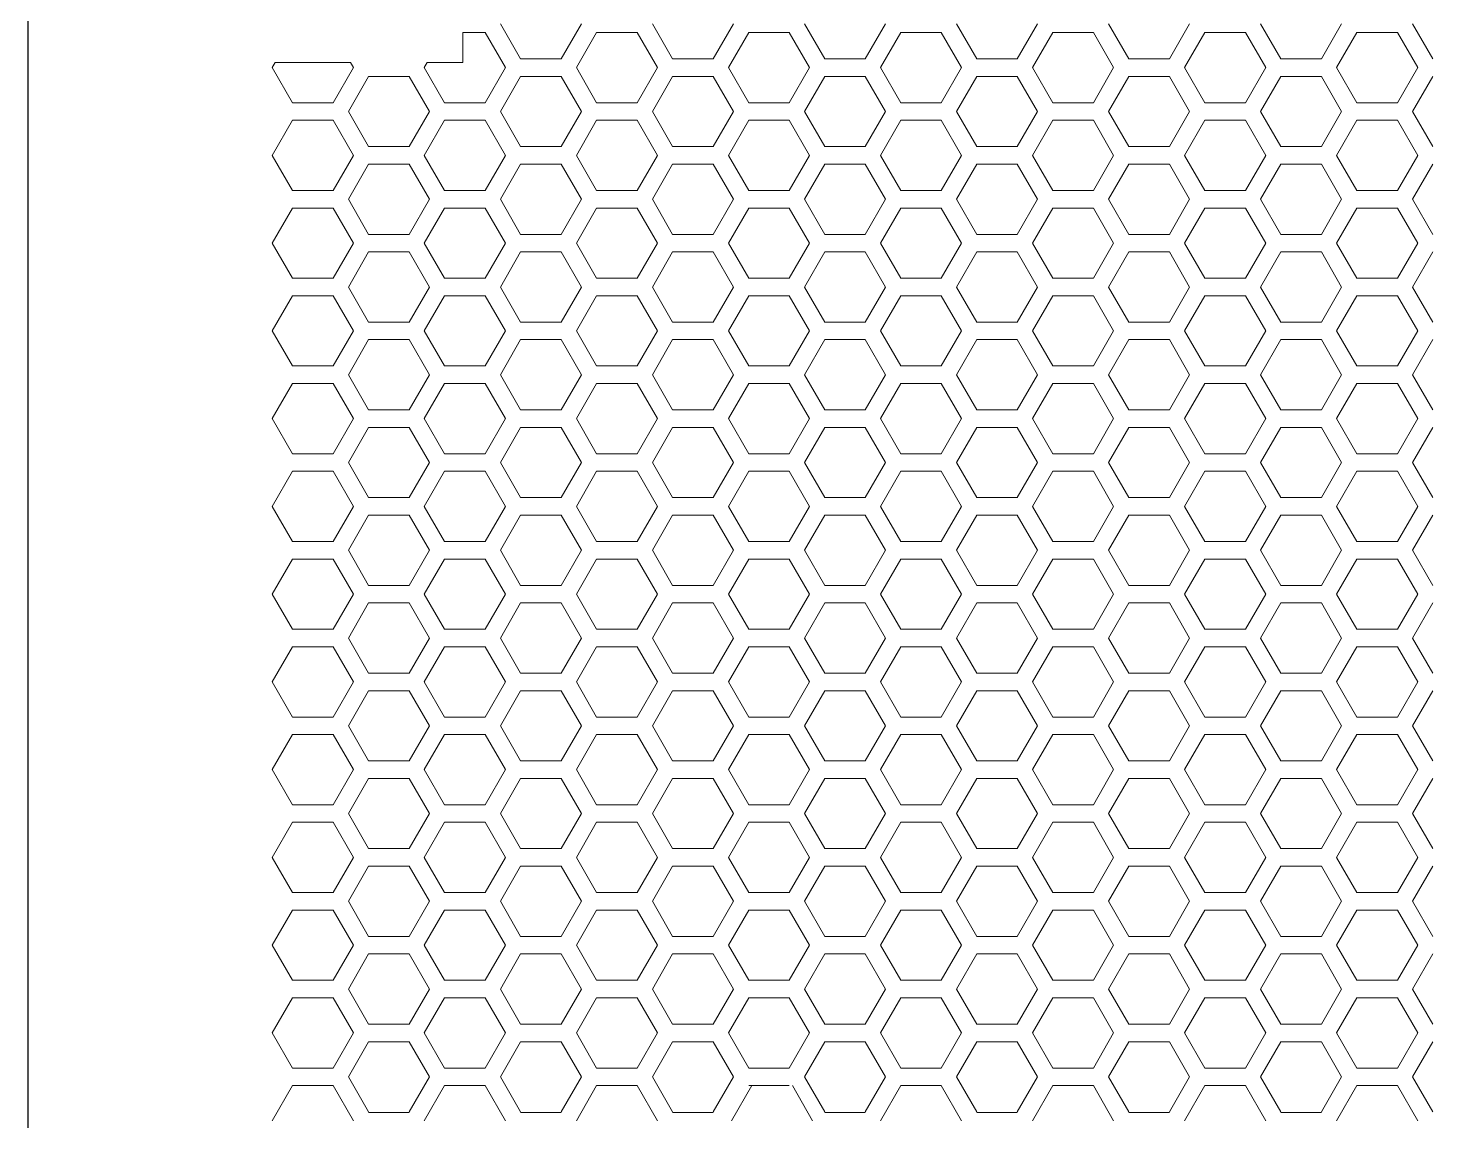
# Model space of a CAD drawing. Header units: millimetres. Extents: x 0 to 40, y -18 to 120.
# Drawn here: x 0 to 20.43, y 44.77 to 60.66 of the extents above; entities that cross this region are included whole.
import ezdxf

# ---------------------------------------------------------------- set-up
doc = ezdxf.new("R2010")
doc.units = ezdxf.units.MM

msp = doc.modelspace()

# ---------------------------------------------------------------- linework, layer by layer
for p, q in [((0, 45.182), (0, 117.445)), ((0, 0), (0, 45.182))]:
    msp.add_line(p, q)
at = {"color": 0, "lineweight": 5}
for p, q in [((6.868, 60.728), (7.162, 60.218)), ((7.752, 60.218), (8.047, 60.728)), ((9.079, 60.728), (9.373, 60.218)), ((9.963, 60.218), (10.258, 60.728)), ((11.29, 60.728), (11.585, 60.218)), ((12.174, 60.218), (12.469, 60.728)), ((13.501, 60.728), (13.796, 60.218)), ((14.385, 60.218), (14.68, 60.728)), ((15.712, 60.728), (16.007, 60.218)), ((16.596, 60.218), (16.891, 60.728)), ((17.923, 60.728), (18.218, 60.218)), ((18.807, 60.218), (19.102, 60.728)), ((20.134, 60.728), (20.429, 60.218)), ((6.647, 60.601), (6.323, 60.601)), ((6.941, 60.09), (6.647, 60.601)), ((8.268, 60.601), (7.973, 60.09)), ((8.858, 60.601), (8.268, 60.601)), ((9.152, 60.09), (8.858, 60.601)), ((10.479, 60.601), (10.184, 60.09)), ((11.069, 60.601), (10.479, 60.601)), ((11.363, 60.09), (11.069, 60.601)), ((12.69, 60.601), (12.395, 60.09)), ((13.28, 60.601), (12.69, 60.601)), ((13.575, 60.09), (13.28, 60.601)), ((14.901, 60.601), (14.606, 60.09)), ((15.491, 60.601), (14.901, 60.601)), ((15.786, 60.09), (15.491, 60.601)), ((17.112, 60.601), (16.817, 60.09)), ((17.702, 60.601), (17.112, 60.601)), ((17.997, 60.09), (17.702, 60.601)), ((19.323, 60.601), (19.028, 60.09)), ((19.913, 60.601), (19.323, 60.601)), ((20.208, 60.09), (19.913, 60.601)), ((3.593, 60.162), (3.551, 60.09)), ((3.551, 60.09), (3.846, 59.579)), ((4.435, 59.579), (4.73, 60.09)), ((4.73, 60.09), (4.688, 60.162)), ((5.804, 60.162), (5.762, 60.09)), ((5.762, 60.09), (6.057, 59.579)), ((6.647, 59.579), (6.941, 60.09)), ((7.162, 60.218), (7.752, 60.218)), ((7.973, 60.09), (8.268, 59.579)), ((8.858, 59.579), (9.152, 60.09)), ((9.373, 60.218), (9.963, 60.218)), ((10.184, 60.09), (10.479, 59.579)), ((11.069, 59.579), (11.363, 60.09)), ((11.585, 60.218), (12.174, 60.218)), ((12.395, 60.09), (12.69, 59.579)), ((13.28, 59.579), (13.575, 60.09)), ((13.796, 60.218), (14.385, 60.218)), ((14.606, 60.09), (14.901, 59.579)), ((15.491, 59.579), (15.786, 60.09)), ((16.007, 60.218), (16.596, 60.218)), ((16.817, 60.09), (17.112, 59.579)), ((17.702, 59.579), (17.997, 60.09)), ((18.218, 60.218), (18.807, 60.218)), ((19.028, 60.09), (19.323, 59.579)), ((19.913, 59.579), (20.208, 60.09)), ((4.951, 59.962), (4.657, 59.452)), ((5.541, 59.962), (4.951, 59.962)), ((5.836, 59.452), (5.541, 59.962)), ((7.162, 59.962), (6.868, 59.452)), ((7.752, 59.962), (7.162, 59.962)), ((8.047, 59.452), (7.752, 59.962)), ((9.373, 59.962), (9.079, 59.452)), ((9.963, 59.962), (9.373, 59.962)), ((10.258, 59.452), (9.963, 59.962)), ((11.585, 59.962), (11.29, 59.452)), ((12.174, 59.962), (11.585, 59.962)), ((12.469, 59.452), (12.174, 59.962)), ((13.796, 59.962), (13.501, 59.452)), ((14.385, 59.962), (13.796, 59.962)), ((14.68, 59.452), (14.385, 59.962)), ((16.007, 59.962), (15.712, 59.452)), ((16.596, 59.962), (16.007, 59.962)), ((16.891, 59.452), (16.596, 59.962)), ((18.218, 59.962), (17.923, 59.452)), ((18.807, 59.962), (18.218, 59.962)), ((19.102, 59.452), (18.807, 59.962)), ((20.429, 59.962), (20.134, 59.452)), ((3.846, 59.579), (4.435, 59.579)), ((4.657, 59.452), (4.951, 58.941)), ((5.541, 58.941), (5.836, 59.452)), ((6.057, 59.579), (6.647, 59.579)), ((6.868, 59.452), (7.162, 58.941)), ((7.752, 58.941), (8.047, 59.452)), ((8.268, 59.579), (8.858, 59.579)), ((9.079, 59.452), (9.373, 58.941)), ((9.963, 58.941), (10.258, 59.452)), ((10.479, 59.579), (11.069, 59.579)), ((11.29, 59.452), (11.585, 58.941)), ((12.174, 58.941), (12.469, 59.452)), ((12.69, 59.579), (13.28, 59.579)), ((13.501, 59.452), (13.796, 58.941)), ((14.385, 58.941), (14.68, 59.452)), ((14.901, 59.579), (15.491, 59.579)), ((15.712, 59.452), (16.007, 58.941)), ((16.596, 58.941), (16.891, 59.452)), ((17.112, 59.579), (17.702, 59.579)), ((17.923, 59.452), (18.218, 58.941)), ((18.807, 58.941), (19.102, 59.452)), ((19.323, 59.579), (19.913, 59.579)), ((20.134, 59.452), (20.429, 58.941)), ((3.846, 59.324), (3.551, 58.813)), ((4.435, 59.324), (3.846, 59.324)), ((4.73, 58.813), (4.435, 59.324)), ((6.057, 59.324), (5.762, 58.813)), ((6.647, 59.324), (6.057, 59.324)), ((6.941, 58.813), (6.647, 59.324)), ((8.268, 59.324), (7.973, 58.813)), ((8.858, 59.324), (8.268, 59.324)), ((9.152, 58.813), (8.858, 59.324)), ((10.479, 59.324), (10.184, 58.813)), ((11.069, 59.324), (10.479, 59.324)), ((11.363, 58.813), (11.069, 59.324)), ((12.69, 59.324), (12.395, 58.813)), ((13.28, 59.324), (12.69, 59.324)), ((13.575, 58.813), (13.28, 59.324)), ((14.901, 59.324), (14.606, 58.813)), ((15.491, 59.324), (14.901, 59.324)), ((15.786, 58.813), (15.491, 59.324)), ((17.112, 59.324), (16.817, 58.813)), ((17.702, 59.324), (17.112, 59.324)), ((17.997, 58.813), (17.702, 59.324)), ((19.323, 59.324), (19.028, 58.813)), ((19.913, 59.324), (19.323, 59.324)), ((20.208, 58.813), (19.913, 59.324)), ((4.951, 58.941), (5.541, 58.941)), ((7.162, 58.941), (7.752, 58.941)), ((9.373, 58.941), (9.963, 58.941)), ((11.585, 58.941), (12.174, 58.941)), ((13.796, 58.941), (14.385, 58.941)), ((16.007, 58.941), (16.596, 58.941)), ((18.218, 58.941), (18.807, 58.941)), ((3.551, 58.813), (3.846, 58.303)), ((4.435, 58.303), (4.73, 58.813)), ((4.951, 58.686), (4.657, 58.175)), ((5.541, 58.686), (4.951, 58.686)), ((5.836, 58.175), (5.541, 58.686)), ((5.762, 58.813), (6.057, 58.303)), ((6.647, 58.303), (6.941, 58.813)), ((7.162, 58.686), (6.868, 58.175)), ((7.752, 58.686), (7.162, 58.686)), ((8.047, 58.175), (7.752, 58.686)), ((7.973, 58.813), (8.268, 58.303)), ((8.858, 58.303), (9.152, 58.813)), ((9.373, 58.686), (9.079, 58.175)), ((9.963, 58.686), (9.373, 58.686)), ((10.258, 58.175), (9.963, 58.686)), ((10.184, 58.813), (10.479, 58.303)), ((11.069, 58.303), (11.363, 58.813)), ((11.585, 58.686), (11.29, 58.175)), ((12.174, 58.686), (11.585, 58.686)), ((12.469, 58.175), (12.174, 58.686)), ((12.395, 58.813), (12.69, 58.303)), ((13.28, 58.303), (13.575, 58.813)), ((13.796, 58.686), (13.501, 58.175)), ((14.385, 58.686), (13.796, 58.686)), ((14.68, 58.175), (14.385, 58.686)), ((14.606, 58.813), (14.901, 58.303)), ((15.491, 58.303), (15.786, 58.813)), ((16.007, 58.686), (15.712, 58.175)), ((16.596, 58.686), (16.007, 58.686)), ((16.891, 58.175), (16.596, 58.686)), ((16.817, 58.813), (17.112, 58.303)), ((17.702, 58.303), (17.997, 58.813)), ((18.218, 58.686), (17.923, 58.175)), ((18.807, 58.686), (18.218, 58.686)), ((19.102, 58.175), (18.807, 58.686)), ((19.028, 58.813), (19.323, 58.303)), ((19.913, 58.303), (20.208, 58.813)), ((20.429, 58.686), (20.134, 58.175)), ((3.846, 58.303), (4.435, 58.303)), ((6.057, 58.303), (6.647, 58.303)), ((8.268, 58.303), (8.858, 58.303)), ((10.479, 58.303), (11.069, 58.303)), ((12.69, 58.303), (13.28, 58.303)), ((14.901, 58.303), (15.491, 58.303)), ((17.112, 58.303), (17.702, 58.303)), ((19.323, 58.303), (19.913, 58.303)), ((3.846, 58.047), (3.551, 57.537)), ((4.435, 58.047), (3.846, 58.047)), ((4.73, 57.537), (4.435, 58.047)), ((4.657, 58.175), (4.951, 57.664)), ((5.541, 57.664), (5.836, 58.175)), ((6.057, 58.047), (5.762, 57.537)), ((6.647, 58.047), (6.057, 58.047)), ((6.941, 57.537), (6.647, 58.047)), ((6.868, 58.175), (7.162, 57.664)), ((7.752, 57.664), (8.047, 58.175)), ((8.268, 58.047), (7.973, 57.537)), ((8.858, 58.047), (8.268, 58.047)), ((9.152, 57.537), (8.858, 58.047)), ((9.079, 58.175), (9.373, 57.664)), ((9.963, 57.664), (10.258, 58.175)), ((10.479, 58.047), (10.184, 57.537)), ((11.069, 58.047), (10.479, 58.047)), ((11.363, 57.537), (11.069, 58.047)), ((11.29, 58.175), (11.585, 57.664)), ((12.174, 57.664), (12.469, 58.175)), ((12.69, 58.047), (12.395, 57.537)), ((13.28, 58.047), (12.69, 58.047)), ((13.575, 57.537), (13.28, 58.047)), ((13.501, 58.175), (13.796, 57.664)), ((14.385, 57.664), (14.68, 58.175)), ((14.901, 58.047), (14.606, 57.537)), ((15.491, 58.047), (14.901, 58.047)), ((15.786, 57.537), (15.491, 58.047)), ((15.712, 58.175), (16.007, 57.664)), ((16.596, 57.664), (16.891, 58.175)), ((17.112, 58.047), (16.817, 57.537)), ((17.702, 58.047), (17.112, 58.047)), ((17.997, 57.537), (17.702, 58.047)), ((17.923, 58.175), (18.218, 57.664)), ((18.807, 57.664), (19.102, 58.175)), ((19.323, 58.047), (19.028, 57.537)), ((19.913, 58.047), (19.323, 58.047)), ((20.208, 57.537), (19.913, 58.047)), ((20.134, 58.175), (20.429, 57.664)), ((4.951, 57.664), (5.541, 57.664)), ((7.162, 57.664), (7.752, 57.664)), ((9.373, 57.664), (9.963, 57.664)), ((11.585, 57.664), (12.174, 57.664)), ((13.796, 57.664), (14.385, 57.664)), ((16.007, 57.664), (16.596, 57.664)), ((18.218, 57.664), (18.807, 57.664)), ((3.551, 57.537), (3.846, 57.026)), ((4.435, 57.026), (4.73, 57.537)), ((4.951, 57.409), (4.657, 56.898)), ((5.541, 57.409), (4.951, 57.409)), ((5.836, 56.898), (5.541, 57.409)), ((5.762, 57.537), (6.057, 57.026)), ((6.647, 57.026), (6.941, 57.537)), ((7.162, 57.409), (6.868, 56.898)), ((7.752, 57.409), (7.162, 57.409)), ((8.047, 56.898), (7.752, 57.409)), ((7.973, 57.537), (8.268, 57.026)), ((8.858, 57.026), (9.152, 57.537)), ((9.373, 57.409), (9.079, 56.898)), ((9.963, 57.409), (9.373, 57.409)), ((10.258, 56.898), (9.963, 57.409)), ((10.184, 57.537), (10.479, 57.026)), ((11.069, 57.026), (11.363, 57.537)), ((11.585, 57.409), (11.29, 56.898)), ((12.174, 57.409), (11.585, 57.409)), ((12.469, 56.898), (12.174, 57.409)), ((12.395, 57.537), (12.69, 57.026)), ((13.28, 57.026), (13.575, 57.537)), ((13.796, 57.409), (13.501, 56.898)), ((14.385, 57.409), (13.796, 57.409)), ((14.68, 56.898), (14.385, 57.409)), ((14.606, 57.537), (14.901, 57.026)), ((15.491, 57.026), (15.786, 57.537)), ((16.007, 57.409), (15.712, 56.898)), ((16.596, 57.409), (16.007, 57.409)), ((16.891, 56.898), (16.596, 57.409)), ((16.817, 57.537), (17.112, 57.026)), ((17.702, 57.026), (17.997, 57.537)), ((18.218, 57.409), (17.923, 56.898)), ((18.807, 57.409), (18.218, 57.409)), ((19.102, 56.898), (18.807, 57.409)), ((19.028, 57.537), (19.323, 57.026)), ((19.913, 57.026), (20.208, 57.537)), ((20.429, 57.409), (20.134, 56.898)), ((3.846, 57.026), (4.435, 57.026)), ((6.057, 57.026), (6.647, 57.026)), ((8.268, 57.026), (8.858, 57.026)), ((10.479, 57.026), (11.069, 57.026)), ((12.69, 57.026), (13.28, 57.026)), ((14.901, 57.026), (15.491, 57.026)), ((17.112, 57.026), (17.702, 57.026)), ((19.323, 57.026), (19.913, 57.026)), ((4.657, 56.898), (4.951, 56.388)), ((5.541, 56.388), (5.836, 56.898)), ((6.868, 56.898), (7.162, 56.388)), ((7.752, 56.388), (8.047, 56.898)), ((9.079, 56.898), (9.373, 56.388)), ((9.963, 56.388), (10.258, 56.898)), ((11.29, 56.898), (11.585, 56.388)), ((12.174, 56.388), (12.469, 56.898)), ((13.501, 56.898), (13.796, 56.388)), ((14.385, 56.388), (14.68, 56.898)), ((15.712, 56.898), (16.007, 56.388)), ((16.596, 56.388), (16.891, 56.898)), ((17.923, 56.898), (18.218, 56.388)), ((18.807, 56.388), (19.102, 56.898)), ((20.134, 56.898), (20.429, 56.388)), ((3.846, 56.771), (3.551, 56.26)), ((4.435, 56.771), (3.846, 56.771)), ((4.73, 56.26), (4.435, 56.771)), ((6.057, 56.771), (5.762, 56.26)), ((6.647, 56.771), (6.057, 56.771)), ((6.941, 56.26), (6.647, 56.771)), ((8.268, 56.771), (7.973, 56.26)), ((8.858, 56.771), (8.268, 56.771)), ((9.152, 56.26), (8.858, 56.771)), ((10.479, 56.771), (10.184, 56.26)), ((11.069, 56.771), (10.479, 56.771)), ((11.363, 56.26), (11.069, 56.771)), ((12.69, 56.771), (12.395, 56.26)), ((13.28, 56.771), (12.69, 56.771)), ((13.575, 56.26), (13.28, 56.771)), ((14.901, 56.771), (14.606, 56.26)), ((15.491, 56.771), (14.901, 56.771)), ((15.786, 56.26), (15.491, 56.771)), ((17.112, 56.771), (16.817, 56.26)), ((17.702, 56.771), (17.112, 56.771)), ((17.997, 56.26), (17.702, 56.771)), ((19.323, 56.771), (19.028, 56.26)), ((19.913, 56.771), (19.323, 56.771)), ((20.208, 56.26), (19.913, 56.771)), ((4.951, 56.388), (5.541, 56.388)), ((7.162, 56.388), (7.752, 56.388)), ((9.373, 56.388), (9.963, 56.388)), ((11.585, 56.388), (12.174, 56.388)), ((13.796, 56.388), (14.385, 56.388)), ((16.007, 56.388), (16.596, 56.388)), ((18.218, 56.388), (18.807, 56.388)), ((3.551, 56.26), (3.846, 55.749)), ((4.435, 55.749), (4.73, 56.26)), ((5.762, 56.26), (6.057, 55.749)), ((6.647, 55.749), (6.941, 56.26)), ((7.973, 56.26), (8.268, 55.749)), ((8.858, 55.749), (9.152, 56.26)), ((10.184, 56.26), (10.479, 55.749)), ((11.069, 55.749), (11.363, 56.26)), ((12.395, 56.26), (12.69, 55.749)), ((13.28, 55.749), (13.575, 56.26)), ((14.606, 56.26), (14.901, 55.749)), ((15.491, 55.749), (15.786, 56.26)), ((16.817, 56.26), (17.112, 55.749)), ((17.702, 55.749), (17.997, 56.26)), ((19.028, 56.26), (19.323, 55.749)), ((19.913, 55.749), (20.208, 56.26)), ((4.951, 56.132), (4.657, 55.622)), ((5.541, 56.132), (4.951, 56.132)), ((5.836, 55.622), (5.541, 56.132)), ((7.162, 56.132), (6.868, 55.622)), ((7.752, 56.132), (7.162, 56.132)), ((8.047, 55.622), (7.752, 56.132)), ((9.373, 56.132), (9.079, 55.622)), ((9.963, 56.132), (9.373, 56.132)), ((10.258, 55.622), (9.963, 56.132)), ((11.585, 56.132), (11.29, 55.622)), ((12.174, 56.132), (11.585, 56.132)), ((12.469, 55.622), (12.174, 56.132)), ((13.796, 56.132), (13.501, 55.622)), ((14.385, 56.132), (13.796, 56.132)), ((14.68, 55.622), (14.385, 56.132)), ((16.007, 56.132), (15.712, 55.622)), ((16.596, 56.132), (16.007, 56.132)), ((16.891, 55.622), (16.596, 56.132)), ((18.218, 56.132), (17.923, 55.622)), ((18.807, 56.132), (18.218, 56.132)), ((19.102, 55.622), (18.807, 56.132)), ((20.429, 56.132), (20.134, 55.622)), ((3.846, 55.749), (4.435, 55.749)), ((4.657, 55.622), (4.951, 55.111)), ((5.541, 55.111), (5.836, 55.622)), ((6.057, 55.749), (6.647, 55.749)), ((6.868, 55.622), (7.162, 55.111)), ((7.752, 55.111), (8.047, 55.622)), ((8.268, 55.749), (8.858, 55.749)), ((9.079, 55.622), (9.373, 55.111)), ((9.963, 55.111), (10.258, 55.622)), ((10.479, 55.749), (11.069, 55.749)), ((11.29, 55.622), (11.585, 55.111)), ((12.174, 55.111), (12.469, 55.622)), ((12.69, 55.749), (13.28, 55.749)), ((13.501, 55.622), (13.796, 55.111)), ((14.385, 55.111), (14.68, 55.622)), ((14.901, 55.749), (15.491, 55.749)), ((15.712, 55.622), (16.007, 55.111)), ((16.596, 55.111), (16.891, 55.622)), ((17.112, 55.749), (17.702, 55.749)), ((17.923, 55.622), (18.218, 55.111)), ((18.807, 55.111), (19.102, 55.622)), ((19.323, 55.749), (19.913, 55.749)), ((20.134, 55.622), (20.429, 55.111)), ((3.846, 55.494), (3.551, 54.983)), ((4.435, 55.494), (3.846, 55.494)), ((4.73, 54.983), (4.435, 55.494)), ((6.057, 55.494), (5.762, 54.983)), ((6.647, 55.494), (6.057, 55.494)), ((6.941, 54.983), (6.647, 55.494)), ((8.268, 55.494), (7.973, 54.983)), ((8.858, 55.494), (8.268, 55.494)), ((9.152, 54.983), (8.858, 55.494)), ((10.479, 55.494), (10.184, 54.983)), ((11.069, 55.494), (10.479, 55.494)), ((11.363, 54.983), (11.069, 55.494)), ((12.69, 55.494), (12.395, 54.983)), ((13.28, 55.494), (12.69, 55.494)), ((13.575, 54.983), (13.28, 55.494)), ((14.901, 55.494), (14.606, 54.983)), ((15.491, 55.494), (14.901, 55.494)), ((15.786, 54.983), (15.491, 55.494)), ((17.112, 55.494), (16.817, 54.983)), ((17.702, 55.494), (17.112, 55.494)), ((17.997, 54.983), (17.702, 55.494)), ((19.323, 55.494), (19.028, 54.983)), ((19.913, 55.494), (19.323, 55.494)), ((20.208, 54.983), (19.913, 55.494)), ((3.551, 54.983), (3.846, 54.473)), ((4.435, 54.473), (4.73, 54.983)), ((4.951, 55.111), (5.541, 55.111)), ((5.762, 54.983), (6.057, 54.473)), ((6.647, 54.473), (6.941, 54.983)), ((7.162, 55.111), (7.752, 55.111)), ((7.973, 54.983), (8.268, 54.473)), ((8.858, 54.473), (9.152, 54.983)), ((9.373, 55.111), (9.963, 55.111)), ((10.184, 54.983), (10.479, 54.473)), ((11.069, 54.473), (11.363, 54.983)), ((11.585, 55.111), (12.174, 55.111)), ((12.395, 54.983), (12.69, 54.473)), ((13.28, 54.473), (13.575, 54.983)), ((13.796, 55.111), (14.385, 55.111)), ((14.606, 54.983), (14.901, 54.473)), ((15.491, 54.473), (15.786, 54.983)), ((16.007, 55.111), (16.596, 55.111)), ((16.817, 54.983), (17.112, 54.473)), ((17.702, 54.473), (17.997, 54.983)), ((18.218, 55.111), (18.807, 55.111)), ((19.028, 54.983), (19.323, 54.473)), ((19.913, 54.473), (20.208, 54.983)), ((4.951, 54.856), (4.657, 54.345)), ((5.541, 54.856), (4.951, 54.856)), ((5.836, 54.345), (5.541, 54.856)), ((7.162, 54.856), (6.868, 54.345)), ((7.752, 54.856), (7.162, 54.856)), ((8.047, 54.345), (7.752, 54.856)), ((9.373, 54.856), (9.079, 54.345)), ((9.963, 54.856), (9.373, 54.856)), ((10.258, 54.345), (9.963, 54.856)), ((11.585, 54.856), (11.29, 54.345)), ((12.174, 54.856), (11.585, 54.856)), ((12.469, 54.345), (12.174, 54.856)), ((13.796, 54.856), (13.501, 54.345)), ((14.385, 54.856), (13.796, 54.856)), ((14.68, 54.345), (14.385, 54.856)), ((16.007, 54.856), (15.712, 54.345)), ((16.596, 54.856), (16.007, 54.856)), ((16.891, 54.345), (16.596, 54.856)), ((18.218, 54.856), (17.923, 54.345)), ((18.807, 54.856), (18.218, 54.856)), ((19.102, 54.345), (18.807, 54.856)), ((20.429, 54.856), (20.134, 54.345)), ((3.846, 54.473), (4.435, 54.473)), ((4.657, 54.345), (4.951, 53.835)), ((5.541, 53.835), (5.836, 54.345)), ((6.057, 54.473), (6.647, 54.473)), ((6.868, 54.345), (7.162, 53.835)), ((7.752, 53.835), (8.047, 54.345)), ((8.268, 54.473), (8.858, 54.473)), ((9.079, 54.345), (9.373, 53.835)), ((9.963, 53.835), (10.258, 54.345)), ((10.479, 54.473), (11.069, 54.473)), ((11.29, 54.345), (11.585, 53.835)), ((12.174, 53.835), (12.469, 54.345)), ((12.69, 54.473), (13.28, 54.473)), ((13.501, 54.345), (13.796, 53.835)), ((14.385, 53.835), (14.68, 54.345)), ((14.901, 54.473), (15.491, 54.473)), ((15.712, 54.345), (16.007, 53.835)), ((16.596, 53.835), (16.891, 54.345)), ((17.112, 54.473), (17.702, 54.473)), ((17.923, 54.345), (18.218, 53.835)), ((18.807, 53.835), (19.102, 54.345)), ((19.323, 54.473), (19.913, 54.473)), ((20.134, 54.345), (20.429, 53.835)), ((3.846, 54.218), (3.551, 53.707)), ((4.435, 54.218), (3.846, 54.218)), ((4.73, 53.707), (4.435, 54.218)), ((6.057, 54.218), (5.762, 53.707)), ((6.647, 54.218), (6.057, 54.218)), ((6.941, 53.707), (6.647, 54.218)), ((8.268, 54.218), (7.973, 53.707)), ((8.858, 54.218), (8.268, 54.218)), ((9.152, 53.707), (8.858, 54.218)), ((10.479, 54.218), (10.184, 53.707)), ((11.069, 54.218), (10.479, 54.218)), ((11.363, 53.707), (11.069, 54.218)), ((12.69, 54.218), (12.395, 53.707)), ((13.28, 54.218), (12.69, 54.218)), ((13.575, 53.707), (13.28, 54.218)), ((14.901, 54.218), (14.606, 53.707)), ((15.491, 54.218), (14.901, 54.218)), ((15.786, 53.707), (15.491, 54.218)), ((17.112, 54.218), (16.817, 53.707)), ((17.702, 54.218), (17.112, 54.218)), ((17.997, 53.707), (17.702, 54.218)), ((19.323, 54.218), (19.028, 53.707)), ((19.913, 54.218), (19.323, 54.218)), ((20.208, 53.707), (19.913, 54.218)), ((4.951, 53.835), (5.541, 53.835)), ((7.162, 53.835), (7.752, 53.835)), ((9.373, 53.835), (9.963, 53.835)), ((11.585, 53.835), (12.174, 53.835)), ((13.796, 53.835), (14.385, 53.835)), ((16.007, 53.835), (16.596, 53.835)), ((18.218, 53.835), (18.807, 53.835)), ((3.551, 53.707), (3.846, 53.196)), ((4.435, 53.196), (4.73, 53.707)), ((4.951, 53.579), (4.657, 53.069)), ((5.541, 53.579), (4.951, 53.579)), ((5.836, 53.069), (5.541, 53.579)), ((5.762, 53.707), (6.057, 53.196)), ((6.647, 53.196), (6.941, 53.707)), ((7.162, 53.579), (6.868, 53.069)), ((7.752, 53.579), (7.162, 53.579)), ((8.047, 53.069), (7.752, 53.579)), ((7.973, 53.707), (8.268, 53.196)), ((8.858, 53.196), (9.152, 53.707)), ((9.373, 53.579), (9.079, 53.069)), ((9.963, 53.579), (9.373, 53.579)), ((10.258, 53.069), (9.963, 53.579)), ((10.184, 53.707), (10.479, 53.196)), ((11.069, 53.196), (11.363, 53.707)), ((11.585, 53.579), (11.29, 53.069)), ((12.174, 53.579), (11.585, 53.579)), ((12.469, 53.069), (12.174, 53.579)), ((12.395, 53.707), (12.69, 53.196)), ((13.28, 53.196), (13.575, 53.707)), ((13.796, 53.579), (13.501, 53.069)), ((14.385, 53.579), (13.796, 53.579)), ((14.68, 53.069), (14.385, 53.579)), ((14.606, 53.707), (14.901, 53.196)), ((15.491, 53.196), (15.786, 53.707)), ((16.007, 53.579), (15.712, 53.069)), ((16.596, 53.579), (16.007, 53.579)), ((16.891, 53.069), (16.596, 53.579)), ((16.817, 53.707), (17.112, 53.196)), ((17.702, 53.196), (17.997, 53.707)), ((18.218, 53.579), (17.923, 53.069)), ((18.807, 53.579), (18.218, 53.579)), ((19.102, 53.069), (18.807, 53.579)), ((19.028, 53.707), (19.323, 53.196)), ((19.913, 53.196), (20.208, 53.707)), ((20.429, 53.579), (20.134, 53.069)), ((3.846, 53.196), (4.435, 53.196)), ((6.057, 53.196), (6.647, 53.196)), ((8.268, 53.196), (8.858, 53.196)), ((10.479, 53.196), (11.069, 53.196)), ((12.69, 53.196), (13.28, 53.196)), ((14.901, 53.196), (15.491, 53.196)), ((17.112, 53.196), (17.702, 53.196)), ((19.323, 53.196), (19.913, 53.196)), ((3.846, 52.941), (3.551, 52.43)), ((4.435, 52.941), (3.846, 52.941)), ((4.73, 52.43), (4.435, 52.941)), ((4.657, 53.069), (4.951, 52.558)), ((5.541, 52.558), (5.836, 53.069)), ((6.057, 52.941), (5.762, 52.43)), ((6.647, 52.941), (6.057, 52.941)), ((6.941, 52.43), (6.647, 52.941)), ((6.868, 53.069), (7.162, 52.558)), ((7.752, 52.558), (8.047, 53.069)), ((8.268, 52.941), (7.973, 52.43)), ((8.858, 52.941), (8.268, 52.941)), ((9.152, 52.43), (8.858, 52.941)), ((9.079, 53.069), (9.373, 52.558)), ((9.963, 52.558), (10.258, 53.069)), ((10.479, 52.941), (10.184, 52.43)), ((11.069, 52.941), (10.479, 52.941)), ((11.363, 52.43), (11.069, 52.941)), ((11.29, 53.069), (11.585, 52.558)), ((12.174, 52.558), (12.469, 53.069)), ((12.69, 52.941), (12.395, 52.43)), ((13.28, 52.941), (12.69, 52.941)), ((13.575, 52.43), (13.28, 52.941)), ((13.501, 53.069), (13.796, 52.558)), ((14.385, 52.558), (14.68, 53.069)), ((14.901, 52.941), (14.606, 52.43)), ((15.491, 52.941), (14.901, 52.941)), ((15.786, 52.43), (15.491, 52.941)), ((15.712, 53.069), (16.007, 52.558)), ((16.596, 52.558), (16.891, 53.069)), ((17.112, 52.941), (16.817, 52.43)), ((17.702, 52.941), (17.112, 52.941)), ((17.997, 52.43), (17.702, 52.941)), ((17.923, 53.069), (18.218, 52.558)), ((18.807, 52.558), (19.102, 53.069)), ((19.323, 52.941), (19.028, 52.43)), ((19.913, 52.941), (19.323, 52.941)), ((20.208, 52.43), (19.913, 52.941)), ((20.134, 53.069), (20.429, 52.558)), ((4.951, 52.558), (5.541, 52.558)), ((7.162, 52.558), (7.752, 52.558)), ((9.373, 52.558), (9.963, 52.558)), ((11.585, 52.558), (12.174, 52.558)), ((13.796, 52.558), (14.385, 52.558)), ((16.007, 52.558), (16.596, 52.558)), ((18.218, 52.558), (18.807, 52.558)), ((3.551, 52.43), (3.846, 51.92)), ((4.435, 51.92), (4.73, 52.43)), ((4.951, 52.303), (4.657, 51.792)), ((5.541, 52.303), (4.951, 52.303)), ((5.836, 51.792), (5.541, 52.303)), ((5.762, 52.43), (6.057, 51.92)), ((6.647, 51.92), (6.941, 52.43)), ((7.162, 52.303), (6.868, 51.792)), ((7.752, 52.303), (7.162, 52.303)), ((8.047, 51.792), (7.752, 52.303)), ((7.973, 52.43), (8.268, 51.92)), ((8.858, 51.92), (9.152, 52.43)), ((9.373, 52.303), (9.079, 51.792)), ((9.963, 52.303), (9.373, 52.303)), ((10.258, 51.792), (9.963, 52.303)), ((10.184, 52.43), (10.479, 51.92)), ((11.069, 51.92), (11.363, 52.43)), ((11.585, 52.303), (11.29, 51.792)), ((12.174, 52.303), (11.585, 52.303)), ((12.469, 51.792), (12.174, 52.303)), ((12.395, 52.43), (12.69, 51.92)), ((13.28, 51.92), (13.575, 52.43)), ((13.796, 52.303), (13.501, 51.792)), ((14.385, 52.303), (13.796, 52.303)), ((14.68, 51.792), (14.385, 52.303)), ((14.606, 52.43), (14.901, 51.92)), ((15.491, 51.92), (15.786, 52.43)), ((16.007, 52.303), (15.712, 51.792)), ((16.596, 52.303), (16.007, 52.303)), ((16.891, 51.792), (16.596, 52.303)), ((16.817, 52.43), (17.112, 51.92)), ((17.702, 51.92), (17.997, 52.43)), ((18.218, 52.303), (17.923, 51.792)), ((18.807, 52.303), (18.218, 52.303)), ((19.102, 51.792), (18.807, 52.303)), ((19.028, 52.43), (19.323, 51.92)), ((19.913, 51.92), (20.208, 52.43)), ((20.429, 52.303), (20.134, 51.792)), ((3.846, 51.92), (4.435, 51.92)), ((6.057, 51.92), (6.647, 51.92)), ((8.268, 51.92), (8.858, 51.92)), ((10.479, 51.92), (11.069, 51.92)), ((12.69, 51.92), (13.28, 51.92)), ((14.901, 51.92), (15.491, 51.92)), ((17.112, 51.92), (17.702, 51.92)), ((19.323, 51.92), (19.913, 51.92)), ((4.657, 51.792), (4.951, 51.281)), ((5.541, 51.281), (5.836, 51.792)), ((6.868, 51.792), (7.162, 51.281)), ((7.752, 51.281), (8.047, 51.792)), ((9.079, 51.792), (9.373, 51.281)), ((9.963, 51.281), (10.258, 51.792)), ((11.29, 51.792), (11.585, 51.281)), ((12.174, 51.281), (12.469, 51.792)), ((13.501, 51.792), (13.796, 51.281)), ((14.385, 51.281), (14.68, 51.792)), ((15.712, 51.792), (16.007, 51.281)), ((16.596, 51.281), (16.891, 51.792)), ((17.923, 51.792), (18.218, 51.281)), ((18.807, 51.281), (19.102, 51.792)), ((20.134, 51.792), (20.429, 51.281)), ((3.846, 51.664), (3.551, 51.154)), ((4.435, 51.664), (3.846, 51.664)), ((4.73, 51.154), (4.435, 51.664)), ((6.057, 51.664), (5.762, 51.154)), ((6.647, 51.664), (6.057, 51.664)), ((6.941, 51.154), (6.647, 51.664)), ((8.268, 51.664), (7.973, 51.154)), ((8.858, 51.664), (8.268, 51.664)), ((9.152, 51.154), (8.858, 51.664)), ((10.479, 51.664), (10.184, 51.154)), ((11.069, 51.664), (10.479, 51.664)), ((11.363, 51.154), (11.069, 51.664)), ((12.69, 51.664), (12.395, 51.154)), ((13.28, 51.664), (12.69, 51.664)), ((13.575, 51.154), (13.28, 51.664)), ((14.901, 51.664), (14.606, 51.154)), ((15.491, 51.664), (14.901, 51.664)), ((15.786, 51.154), (15.491, 51.664)), ((17.112, 51.664), (16.817, 51.154)), ((17.702, 51.664), (17.112, 51.664)), ((17.997, 51.154), (17.702, 51.664)), ((19.323, 51.664), (19.028, 51.154)), ((19.913, 51.664), (19.323, 51.664)), ((20.208, 51.154), (19.913, 51.664)), ((4.951, 51.281), (5.541, 51.281)), ((7.162, 51.281), (7.752, 51.281)), ((9.373, 51.281), (9.963, 51.281)), ((11.585, 51.281), (12.174, 51.281)), ((13.796, 51.281), (14.385, 51.281)), ((16.007, 51.281), (16.596, 51.281)), ((18.218, 51.281), (18.807, 51.281)), ((3.551, 51.154), (3.846, 50.643)), ((4.435, 50.643), (4.73, 51.154)), ((5.762, 51.154), (6.057, 50.643)), ((6.647, 50.643), (6.941, 51.154)), ((7.973, 51.154), (8.268, 50.643)), ((8.858, 50.643), (9.152, 51.154)), ((10.184, 51.154), (10.479, 50.643)), ((11.069, 50.643), (11.363, 51.154)), ((12.395, 51.154), (12.69, 50.643)), ((13.28, 50.643), (13.575, 51.154)), ((14.606, 51.154), (14.901, 50.643)), ((15.491, 50.643), (15.786, 51.154)), ((16.817, 51.154), (17.112, 50.643)), ((17.702, 50.643), (17.997, 51.154)), ((19.028, 51.154), (19.323, 50.643)), ((19.913, 50.643), (20.208, 51.154)), ((4.951, 51.026), (4.657, 50.515)), ((5.541, 51.026), (4.951, 51.026)), ((5.836, 50.515), (5.541, 51.026)), ((7.162, 51.026), (6.868, 50.515)), ((7.752, 51.026), (7.162, 51.026)), ((8.047, 50.515), (7.752, 51.026)), ((9.373, 51.026), (9.079, 50.515)), ((9.963, 51.026), (9.373, 51.026)), ((10.258, 50.515), (9.963, 51.026)), ((11.585, 51.026), (11.29, 50.515)), ((12.174, 51.026), (11.585, 51.026)), ((12.469, 50.515), (12.174, 51.026)), ((13.796, 51.026), (13.501, 50.515)), ((14.385, 51.026), (13.796, 51.026)), ((14.68, 50.515), (14.385, 51.026)), ((16.007, 51.026), (15.712, 50.515)), ((16.596, 51.026), (16.007, 51.026)), ((16.891, 50.515), (16.596, 51.026)), ((18.218, 51.026), (17.923, 50.515)), ((18.807, 51.026), (18.218, 51.026)), ((19.102, 50.515), (18.807, 51.026)), ((20.429, 51.026), (20.134, 50.515)), ((3.846, 50.643), (4.435, 50.643)), ((4.657, 50.515), (4.951, 50.005)), ((5.541, 50.005), (5.836, 50.515)), ((6.057, 50.643), (6.647, 50.643)), ((6.868, 50.515), (7.162, 50.005)), ((7.752, 50.005), (8.047, 50.515)), ((8.268, 50.643), (8.858, 50.643)), ((9.079, 50.515), (9.373, 50.005)), ((9.963, 50.005), (10.258, 50.515)), ((10.479, 50.643), (11.069, 50.643)), ((11.29, 50.515), (11.585, 50.005)), ((12.174, 50.005), (12.469, 50.515)), ((12.69, 50.643), (13.28, 50.643)), ((13.501, 50.515), (13.796, 50.005)), ((14.385, 50.005), (14.68, 50.515)), ((14.901, 50.643), (15.491, 50.643)), ((15.712, 50.515), (16.007, 50.005)), ((16.596, 50.005), (16.891, 50.515)), ((17.112, 50.643), (17.702, 50.643)), ((17.923, 50.515), (18.218, 50.005)), ((18.807, 50.005), (19.102, 50.515)), ((19.323, 50.643), (19.913, 50.643)), ((20.134, 50.515), (20.429, 50.005)), ((3.846, 50.388), (3.551, 49.877)), ((4.435, 50.388), (3.846, 50.388)), ((4.73, 49.877), (4.435, 50.388)), ((6.057, 50.388), (5.762, 49.877)), ((6.647, 50.388), (6.057, 50.388)), ((6.941, 49.877), (6.647, 50.388)), ((8.268, 50.388), (7.973, 49.877)), ((8.858, 50.388), (8.268, 50.388)), ((9.152, 49.877), (8.858, 50.388)), ((10.479, 50.388), (10.184, 49.877)), ((11.069, 50.388), (10.479, 50.388)), ((11.363, 49.877), (11.069, 50.388)), ((12.69, 50.388), (12.395, 49.877)), ((13.28, 50.388), (12.69, 50.388)), ((13.575, 49.877), (13.28, 50.388)), ((14.901, 50.388), (14.606, 49.877)), ((15.491, 50.388), (14.901, 50.388)), ((15.786, 49.877), (15.491, 50.388)), ((17.112, 50.388), (16.817, 49.877)), ((17.702, 50.388), (17.112, 50.388)), ((17.997, 49.877), (17.702, 50.388)), ((19.323, 50.388), (19.028, 49.877)), ((19.913, 50.388), (19.323, 50.388)), ((20.208, 49.877), (19.913, 50.388)), ((3.551, 49.877), (3.846, 49.366)), ((4.435, 49.366), (4.73, 49.877)), ((4.951, 50.005), (5.541, 50.005)), ((5.762, 49.877), (6.057, 49.366)), ((6.647, 49.366), (6.941, 49.877)), ((7.162, 50.005), (7.752, 50.005)), ((7.973, 49.877), (8.268, 49.366)), ((8.858, 49.366), (9.152, 49.877)), ((9.373, 50.005), (9.963, 50.005)), ((10.184, 49.877), (10.479, 49.366)), ((11.069, 49.366), (11.363, 49.877)), ((11.585, 50.005), (12.174, 50.005)), ((12.395, 49.877), (12.69, 49.366)), ((13.28, 49.366), (13.575, 49.877)), ((13.796, 50.005), (14.385, 50.005)), ((14.606, 49.877), (14.901, 49.366)), ((15.491, 49.366), (15.786, 49.877)), ((16.007, 50.005), (16.596, 50.005)), ((16.817, 49.877), (17.112, 49.366)), ((17.702, 49.366), (17.997, 49.877)), ((18.218, 50.005), (18.807, 50.005)), ((19.028, 49.877), (19.323, 49.366)), ((19.913, 49.366), (20.208, 49.877)), ((4.951, 49.749), (4.657, 49.239)), ((5.541, 49.749), (4.951, 49.749)), ((5.836, 49.239), (5.541, 49.749)), ((7.162, 49.749), (6.868, 49.239)), ((7.752, 49.749), (7.162, 49.749)), ((8.047, 49.239), (7.752, 49.749)), ((9.373, 49.749), (9.079, 49.239)), ((9.963, 49.749), (9.373, 49.749)), ((10.258, 49.239), (9.963, 49.749)), ((11.585, 49.749), (11.29, 49.239)), ((12.174, 49.749), (11.585, 49.749)), ((12.469, 49.239), (12.174, 49.749)), ((13.796, 49.749), (13.501, 49.239)), ((14.385, 49.749), (13.796, 49.749)), ((14.68, 49.239), (14.385, 49.749)), ((16.007, 49.749), (15.712, 49.239)), ((16.596, 49.749), (16.007, 49.749)), ((16.891, 49.239), (16.596, 49.749)), ((18.218, 49.749), (17.923, 49.239)), ((18.807, 49.749), (18.218, 49.749)), ((19.102, 49.239), (18.807, 49.749)), ((20.429, 49.749), (20.134, 49.239)), ((3.846, 49.366), (4.435, 49.366)), ((4.657, 49.239), (4.951, 48.728)), ((5.541, 48.728), (5.836, 49.239)), ((6.057, 49.366), (6.647, 49.366)), ((6.868, 49.239), (7.162, 48.728)), ((7.752, 48.728), (8.047, 49.239)), ((8.268, 49.366), (8.858, 49.366)), ((9.079, 49.239), (9.373, 48.728)), ((9.963, 48.728), (10.258, 49.239)), ((10.479, 49.366), (11.069, 49.366)), ((11.29, 49.239), (11.585, 48.728)), ((12.174, 48.728), (12.469, 49.239)), ((12.69, 49.366), (13.28, 49.366)), ((13.501, 49.239), (13.796, 48.728)), ((14.385, 48.728), (14.68, 49.239)), ((14.901, 49.366), (15.491, 49.366)), ((15.712, 49.239), (16.007, 48.728)), ((16.596, 48.728), (16.891, 49.239)), ((17.112, 49.366), (17.702, 49.366)), ((17.923, 49.239), (18.218, 48.728)), ((18.807, 48.728), (19.102, 49.239)), ((19.323, 49.366), (19.913, 49.366)), ((20.134, 49.239), (20.429, 48.728)), ((3.846, 49.111), (3.551, 48.601)), ((4.435, 49.111), (3.846, 49.111)), ((4.73, 48.601), (4.435, 49.111)), ((6.057, 49.111), (5.762, 48.601)), ((6.647, 49.111), (6.057, 49.111)), ((6.941, 48.601), (6.647, 49.111)), ((8.268, 49.111), (7.973, 48.601)), ((8.858, 49.111), (8.268, 49.111)), ((9.152, 48.601), (8.858, 49.111)), ((10.479, 49.111), (10.184, 48.601)), ((11.069, 49.111), (10.479, 49.111)), ((11.363, 48.601), (11.069, 49.111)), ((12.69, 49.111), (12.395, 48.601)), ((13.28, 49.111), (12.69, 49.111)), ((13.575, 48.601), (13.28, 49.111)), ((14.901, 49.111), (14.606, 48.601)), ((15.491, 49.111), (14.901, 49.111)), ((15.786, 48.601), (15.491, 49.111)), ((17.112, 49.111), (16.817, 48.601)), ((17.702, 49.111), (17.112, 49.111)), ((17.997, 48.601), (17.702, 49.111)), ((19.323, 49.111), (19.028, 48.601)), ((19.913, 49.111), (19.323, 49.111)), ((20.208, 48.601), (19.913, 49.111)), ((4.951, 48.728), (5.541, 48.728)), ((7.162, 48.728), (7.752, 48.728)), ((9.373, 48.728), (9.963, 48.728)), ((11.585, 48.728), (12.174, 48.728)), ((13.796, 48.728), (14.385, 48.728)), ((16.007, 48.728), (16.596, 48.728)), ((18.218, 48.728), (18.807, 48.728)), ((3.551, 48.601), (3.846, 48.09)), ((4.435, 48.09), (4.73, 48.601)), ((4.951, 48.473), (4.657, 47.962)), ((5.541, 48.473), (4.951, 48.473)), ((5.836, 47.962), (5.541, 48.473)), ((5.762, 48.601), (6.057, 48.09)), ((6.647, 48.09), (6.941, 48.601)), ((7.162, 48.473), (6.868, 47.962)), ((7.752, 48.473), (7.162, 48.473)), ((8.047, 47.962), (7.752, 48.473)), ((7.973, 48.601), (8.268, 48.09)), ((8.858, 48.09), (9.152, 48.601)), ((9.373, 48.473), (9.079, 47.962)), ((9.963, 48.473), (9.373, 48.473)), ((10.258, 47.962), (9.963, 48.473)), ((10.184, 48.601), (10.479, 48.09)), ((11.069, 48.09), (11.363, 48.601)), ((11.585, 48.473), (11.29, 47.962)), ((12.174, 48.473), (11.585, 48.473)), ((12.469, 47.962), (12.174, 48.473)), ((12.395, 48.601), (12.69, 48.09)), ((13.28, 48.09), (13.575, 48.601)), ((13.796, 48.473), (13.501, 47.962)), ((14.385, 48.473), (13.796, 48.473)), ((14.68, 47.962), (14.385, 48.473)), ((14.606, 48.601), (14.901, 48.09)), ((15.491, 48.09), (15.786, 48.601)), ((16.007, 48.473), (15.712, 47.962)), ((16.596, 48.473), (16.007, 48.473)), ((16.891, 47.962), (16.596, 48.473)), ((16.817, 48.601), (17.112, 48.09)), ((17.702, 48.09), (17.997, 48.601)), ((18.218, 48.473), (17.923, 47.962)), ((18.807, 48.473), (18.218, 48.473)), ((19.102, 47.962), (18.807, 48.473)), ((19.028, 48.601), (19.323, 48.09)), ((19.913, 48.09), (20.208, 48.601)), ((20.429, 48.473), (20.134, 47.962)), ((3.846, 48.09), (4.435, 48.09)), ((6.057, 48.09), (6.647, 48.09)), ((8.268, 48.09), (8.858, 48.09)), ((10.479, 48.09), (11.069, 48.09)), ((12.69, 48.09), (13.28, 48.09)), ((14.901, 48.09), (15.491, 48.09)), ((17.112, 48.09), (17.702, 48.09)), ((19.323, 48.09), (19.913, 48.09)), ((3.846, 47.835), (3.551, 47.324)), ((4.435, 47.835), (3.846, 47.835)), ((4.73, 47.324), (4.435, 47.835)), ((4.657, 47.962), (4.951, 47.452)), ((5.541, 47.452), (5.836, 47.962)), ((6.057, 47.835), (5.762, 47.324)), ((6.647, 47.835), (6.057, 47.835)), ((6.941, 47.324), (6.647, 47.835)), ((6.868, 47.962), (7.162, 47.452)), ((7.752, 47.452), (8.047, 47.962)), ((8.268, 47.835), (7.973, 47.324)), ((8.858, 47.835), (8.268, 47.835)), ((9.152, 47.324), (8.858, 47.835)), ((9.079, 47.962), (9.373, 47.452)), ((9.963, 47.452), (10.258, 47.962)), ((10.479, 47.835), (10.184, 47.324)), ((11.069, 47.835), (10.479, 47.835)), ((11.363, 47.324), (11.069, 47.835)), ((11.29, 47.962), (11.585, 47.452)), ((12.174, 47.452), (12.469, 47.962)), ((12.69, 47.835), (12.395, 47.324)), ((13.28, 47.835), (12.69, 47.835)), ((13.575, 47.324), (13.28, 47.835)), ((13.501, 47.962), (13.796, 47.452)), ((14.385, 47.452), (14.68, 47.962)), ((14.901, 47.835), (14.606, 47.324)), ((15.491, 47.835), (14.901, 47.835)), ((15.786, 47.324), (15.491, 47.835)), ((15.712, 47.962), (16.007, 47.452)), ((16.596, 47.452), (16.891, 47.962)), ((17.112, 47.835), (16.817, 47.324)), ((17.702, 47.835), (17.112, 47.835)), ((17.997, 47.324), (17.702, 47.835)), ((17.923, 47.962), (18.218, 47.452)), ((18.807, 47.452), (19.102, 47.962)), ((19.323, 47.835), (19.028, 47.324)), ((19.913, 47.835), (19.323, 47.835)), ((20.208, 47.324), (19.913, 47.835)), ((20.134, 47.962), (20.429, 47.452)), ((4.951, 47.452), (5.541, 47.452)), ((7.162, 47.452), (7.752, 47.452)), ((9.373, 47.452), (9.963, 47.452)), ((11.585, 47.452), (12.174, 47.452)), ((13.796, 47.452), (14.385, 47.452)), ((16.007, 47.452), (16.596, 47.452)), ((18.218, 47.452), (18.807, 47.452)), ((3.551, 47.324), (3.846, 46.813)), ((4.435, 46.813), (4.73, 47.324)), ((4.951, 47.196), (4.657, 46.686)), ((5.541, 47.196), (4.951, 47.196)), ((5.836, 46.686), (5.541, 47.196)), ((5.762, 47.324), (6.057, 46.813)), ((6.647, 46.813), (6.941, 47.324)), ((7.162, 47.196), (6.868, 46.686)), ((7.752, 47.196), (7.162, 47.196)), ((8.047, 46.686), (7.752, 47.196)), ((7.973, 47.324), (8.268, 46.813)), ((8.858, 46.813), (9.152, 47.324)), ((9.373, 47.196), (9.079, 46.686)), ((9.963, 47.196), (9.373, 47.196)), ((10.258, 46.686), (9.963, 47.196)), ((10.184, 47.324), (10.479, 46.813)), ((11.069, 46.813), (11.363, 47.324)), ((11.585, 47.196), (11.29, 46.686)), ((12.174, 47.196), (11.585, 47.196)), ((12.469, 46.686), (12.174, 47.196)), ((12.395, 47.324), (12.69, 46.813)), ((13.28, 46.813), (13.575, 47.324)), ((13.796, 47.196), (13.501, 46.686)), ((14.385, 47.196), (13.796, 47.196)), ((14.68, 46.686), (14.385, 47.196)), ((14.606, 47.324), (14.901, 46.813)), ((15.491, 46.813), (15.786, 47.324)), ((16.007, 47.196), (15.712, 46.686)), ((16.596, 47.196), (16.007, 47.196)), ((16.891, 46.686), (16.596, 47.196)), ((16.817, 47.324), (17.112, 46.813)), ((17.702, 46.813), (17.997, 47.324)), ((18.218, 47.196), (17.923, 46.686)), ((18.807, 47.196), (18.218, 47.196)), ((19.102, 46.686), (18.807, 47.196)), ((19.028, 47.324), (19.323, 46.813)), ((19.913, 46.813), (20.208, 47.324)), ((20.429, 47.196), (20.134, 46.686)), ((3.846, 46.813), (4.435, 46.813)), ((6.057, 46.813), (6.647, 46.813)), ((8.268, 46.813), (8.858, 46.813)), ((10.479, 46.813), (11.069, 46.813)), ((12.69, 46.813), (13.28, 46.813)), ((14.901, 46.813), (15.491, 46.813)), ((17.112, 46.813), (17.702, 46.813)), ((19.323, 46.813), (19.913, 46.813)), ((4.657, 46.686), (4.951, 46.175)), ((5.541, 46.175), (5.836, 46.686)), ((6.868, 46.686), (7.162, 46.175)), ((7.752, 46.175), (8.047, 46.686)), ((9.079, 46.686), (9.373, 46.175)), ((9.963, 46.175), (10.258, 46.686)), ((11.29, 46.686), (11.585, 46.175)), ((12.174, 46.175), (12.469, 46.686)), ((13.501, 46.686), (13.796, 46.175)), ((14.385, 46.175), (14.68, 46.686)), ((15.712, 46.686), (16.007, 46.175)), ((16.596, 46.175), (16.891, 46.686)), ((17.923, 46.686), (18.218, 46.175)), ((18.807, 46.175), (19.102, 46.686)), ((20.134, 46.686), (20.429, 46.175)), ((3.846, 46.558), (3.551, 46.047)), ((4.435, 46.558), (3.846, 46.558)), ((4.73, 46.047), (4.435, 46.558)), ((6.057, 46.558), (5.762, 46.047)), ((6.647, 46.558), (6.057, 46.558)), ((6.941, 46.047), (6.647, 46.558)), ((8.268, 46.558), (7.973, 46.047)), ((8.858, 46.558), (8.268, 46.558)), ((9.152, 46.047), (8.858, 46.558)), ((10.479, 46.558), (10.184, 46.047)), ((11.069, 46.558), (10.479, 46.558)), ((11.363, 46.047), (11.069, 46.558)), ((12.69, 46.558), (12.395, 46.047)), ((13.28, 46.558), (12.69, 46.558)), ((13.575, 46.047), (13.28, 46.558)), ((14.901, 46.558), (14.606, 46.047)), ((15.491, 46.558), (14.901, 46.558)), ((15.786, 46.047), (15.491, 46.558)), ((17.112, 46.558), (16.817, 46.047)), ((17.702, 46.558), (17.112, 46.558)), ((17.997, 46.047), (17.702, 46.558)), ((19.323, 46.558), (19.028, 46.047)), ((19.913, 46.558), (19.323, 46.558)), ((20.208, 46.047), (19.913, 46.558)), ((4.951, 46.175), (5.541, 46.175)), ((7.162, 46.175), (7.752, 46.175)), ((9.373, 46.175), (9.963, 46.175)), ((11.585, 46.175), (12.174, 46.175)), ((13.796, 46.175), (14.385, 46.175)), ((16.007, 46.175), (16.596, 46.175)), ((18.218, 46.175), (18.807, 46.175)), ((3.551, 46.047), (3.846, 45.537)), ((4.435, 45.537), (4.73, 46.047)), ((5.762, 46.047), (6.057, 45.537)), ((6.647, 45.537), (6.941, 46.047)), ((7.973, 46.047), (8.268, 45.537)), ((8.858, 45.537), (9.152, 46.047)), ((10.184, 46.047), (10.479, 45.537)), ((11.069, 45.537), (11.363, 46.047)), ((12.395, 46.047), (12.69, 45.537)), ((13.28, 45.537), (13.575, 46.047)), ((14.606, 46.047), (14.901, 45.537)), ((15.491, 45.537), (15.786, 46.047)), ((16.817, 46.047), (17.112, 45.537)), ((17.702, 45.537), (17.997, 46.047)), ((19.028, 46.047), (19.323, 45.537)), ((19.913, 45.537), (20.208, 46.047)), ((4.951, 45.92), (4.657, 45.409)), ((5.541, 45.92), (4.951, 45.92)), ((5.836, 45.409), (5.541, 45.92)), ((7.162, 45.92), (6.868, 45.409)), ((7.752, 45.92), (7.162, 45.92)), ((8.047, 45.409), (7.752, 45.92)), ((9.373, 45.92), (9.079, 45.409)), ((9.963, 45.92), (9.373, 45.92)), ((10.258, 45.409), (9.963, 45.92)), ((11.585, 45.92), (11.29, 45.409)), ((12.174, 45.92), (11.585, 45.92)), ((12.469, 45.409), (12.174, 45.92)), ((13.796, 45.92), (13.501, 45.409)), ((14.385, 45.92), (13.796, 45.92)), ((14.68, 45.409), (14.385, 45.92)), ((16.007, 45.92), (15.712, 45.409)), ((16.596, 45.92), (16.007, 45.92)), ((16.891, 45.409), (16.596, 45.92)), ((18.218, 45.92), (17.923, 45.409)), ((18.807, 45.92), (18.218, 45.92)), ((19.102, 45.409), (18.807, 45.92)), ((20.429, 45.92), (20.134, 45.409)), ((3.846, 45.537), (4.435, 45.537)), ((4.657, 45.409), (4.951, 44.898)), ((5.541, 44.898), (5.836, 45.409)), ((6.057, 45.537), (6.647, 45.537)), ((6.868, 45.409), (7.162, 44.898)), ((7.752, 44.898), (8.047, 45.409)), ((8.268, 45.537), (8.858, 45.537)), ((9.079, 45.409), (9.373, 44.898)), ((9.963, 44.898), (10.258, 45.409)), ((10.479, 45.537), (11.069, 45.537)), ((11.29, 45.409), (11.585, 44.898)), ((12.174, 44.898), (12.469, 45.409)), ((12.69, 45.537), (13.28, 45.537)), ((13.501, 45.409), (13.796, 44.898)), ((14.385, 44.898), (14.68, 45.409)), ((14.901, 45.537), (15.491, 45.537)), ((15.712, 45.409), (16.007, 44.898)), ((16.596, 44.898), (16.891, 45.409)), ((17.112, 45.537), (17.702, 45.537)), ((17.923, 45.409), (18.218, 44.898)), ((18.807, 44.898), (19.102, 45.409)), ((19.323, 45.537), (19.913, 45.537)), ((20.134, 45.409), (20.429, 44.898)), ((3.846, 45.281), (3.551, 44.771)), ((4.435, 45.281), (3.846, 45.281)), ((4.73, 44.771), (4.435, 45.281)), ((6.057, 45.281), (5.762, 44.771)), ((6.647, 45.281), (6.057, 45.281)), ((6.941, 44.771), (6.647, 45.281)), ((8.268, 45.281), (7.973, 44.771)), ((8.858, 45.281), (8.268, 45.281)), ((9.152, 44.771), (8.858, 45.281)), ((10.525, 45.281), (10.23, 44.771)), ((11.069, 45.281), (10.479, 45.281)), ((11.409, 44.771), (11.114, 45.281)), ((12.69, 45.281), (12.395, 44.771)), ((13.28, 45.281), (12.69, 45.281)), ((13.575, 44.771), (13.28, 45.281)), ((14.901, 45.281), (14.606, 44.771)), ((15.491, 45.281), (14.901, 45.281)), ((15.786, 44.771), (15.491, 45.281)), ((17.112, 45.281), (16.817, 44.771)), ((17.702, 45.281), (17.112, 45.281)), ((17.997, 44.771), (17.702, 45.281)), ((19.323, 45.281), (19.028, 44.771)), ((19.913, 45.281), (19.323, 45.281)), ((20.208, 44.771), (19.913, 45.281)), ((4.951, 44.892), (5.541, 44.892)), ((7.162, 44.892), (7.752, 44.892)), ((9.373, 44.892), (9.963, 44.892)), ((11.585, 44.892), (12.174, 44.892)), ((13.796, 44.892), (14.385, 44.892)), ((16.007, 44.892), (16.596, 44.892)), ((18.218, 44.892), (18.807, 44.892))]:
    msp.add_line(p, q, dxfattribs=at)
at = {"lineweight": 5}
for p, q in [((6.323, 60.601), (6.323, 60.162)), ((4.688, 60.162), (3.593, 60.162)), ((6.323, 60.162), (5.804, 60.162))]:
    msp.add_line(p, q, dxfattribs=at)

doc.saveas('drawing.dxf')
